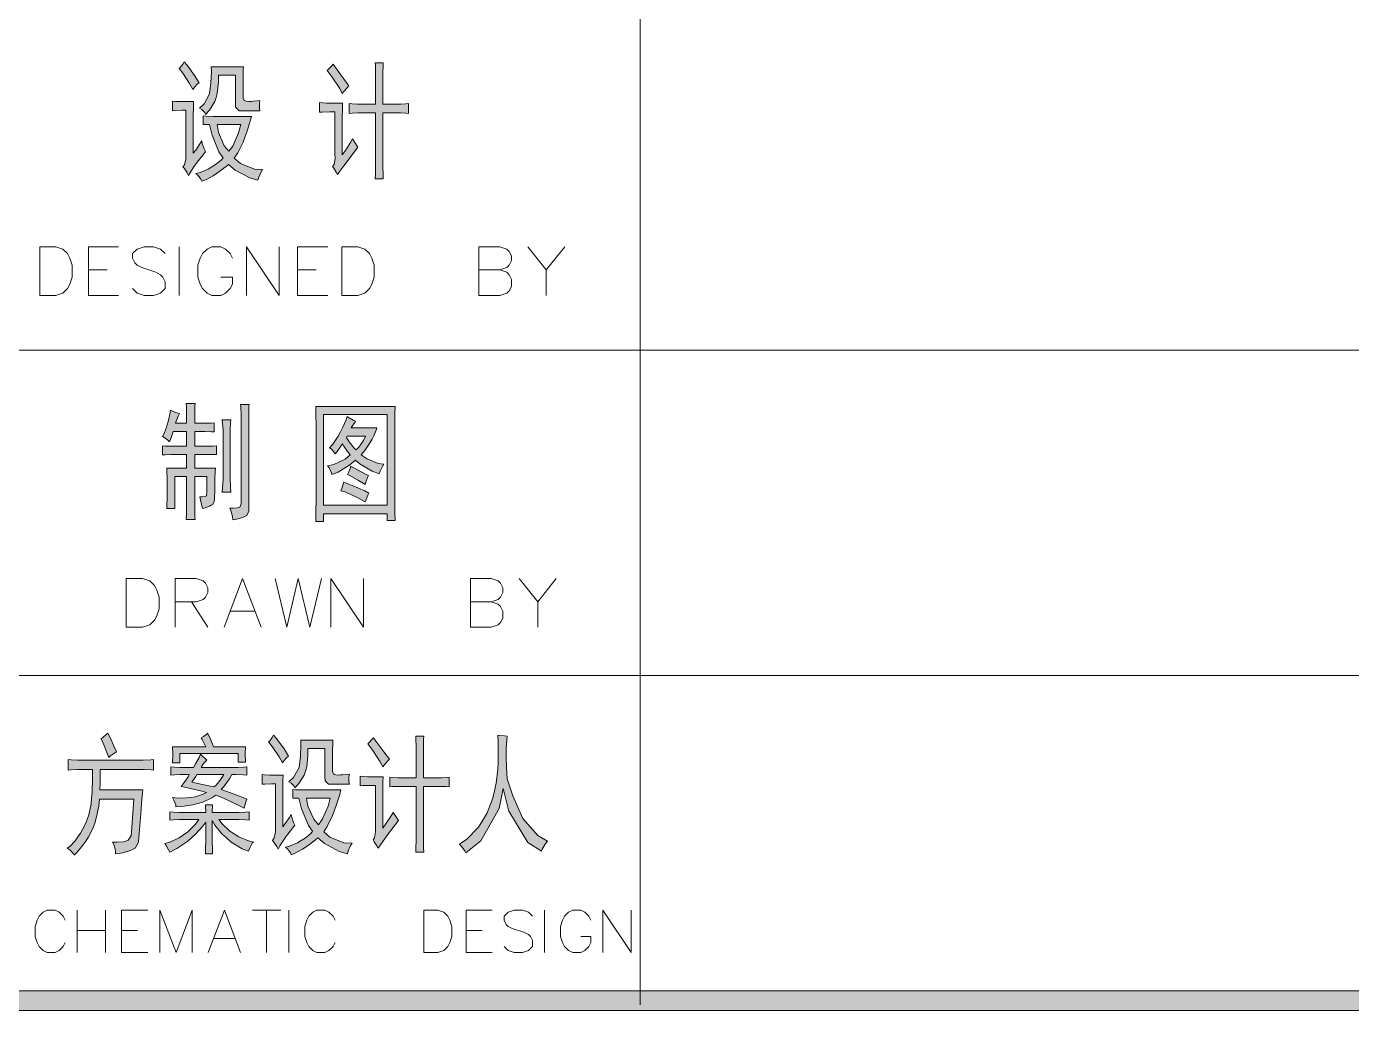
# Model space of a CAD drawing. Header units: millimetres. Extents: x 0 to 829, y 0 to 570.
# Drawn here: x 750.72 to 778.75, y 105.84 to 126.65 of the extents above; entities that cross this region are included whole.
import ezdxf

# ---------------------------------------------------------------- set-up
doc = ezdxf.new("R2010")
doc.units = ezdxf.units.MM

msp = doc.modelspace()

# ---------------------------------------------------------------- hatches: boundary and pattern name
h = msp.add_hatch(color=0)
h.dxf.hatch_style = 2
h.paths.add_polyline_path([(754.051917, 125.909917), (754.115417, 125.839361), (754.274167, 125.617111), (754.369417, 125.465417), (754.334139, 125.440722), (754.270639, 125.370167), (754.238889, 125.324306), (754.168333, 125.451306), (754.023694, 125.670028), (753.946083, 125.768806), (753.970778, 125.789972), (754.023694, 125.860528)])
h = msp.add_hatch(color=0)
h.dxf.hatch_style = 2
h.paths.add_polyline_path([(757.20575, 125.857), (757.258667, 125.786444), (757.424472, 125.557139), (757.537361, 125.401917), (757.502083, 125.359583), (757.431528, 125.278444), (757.399778, 125.239639), (757.346861, 125.341944), (757.188111, 125.585361), (757.082278, 125.726472), (757.1105, 125.751167), (757.174, 125.818194)])
h = msp.add_hatch(color=0)
h.dxf.hatch_style = 2
h.paths.add_polyline_path([(758.105333, 125.013861), (758.105333, 125.553611), (758.105333, 125.659444), (758.101806, 125.828778), (758.098278, 125.88875), (758.267611, 125.88875), (758.264083, 125.818194), (758.257028, 125.694722), (758.257028, 125.638278), (758.257028, 125.013861), (758.592167, 125.013861), (758.638028, 125.013861), (758.743861, 125.017389), (758.800306, 125.024444), (758.800306, 124.816306), (758.740333, 124.823361), (758.638028, 124.830417), (758.599222, 124.830417), (758.257028, 124.830417), (758.257028, 123.747389), (758.257028, 123.683889), (758.264083, 123.525139), (758.267611, 123.433417), (758.098278, 123.433417), (758.101806, 123.525139), (758.105333, 123.676833), (758.105333, 123.736806), (758.105333, 124.830417), (757.787833, 124.830417), (757.727861, 124.830417), (757.607917, 124.823361), (757.544417, 124.816306), (757.544417, 125.024444), (757.607917, 125.017389), (757.720806, 125.013861), (757.773722, 125.013861)])
h = msp.add_hatch(color=0)
h.dxf.hatch_style = 2
h.paths.add_polyline_path([(755.283111, 124.87275), (755.216083, 124.87275), (755.142, 124.946833), (755.138472, 125.024444), (755.138472, 125.627694), (754.782167, 125.627694), (754.782167, 125.476), (754.753944, 125.239639), (754.72925, 125.151444), (754.701028, 125.066778), (754.591667, 124.886861), (754.507, 124.795139), (754.489361, 124.833944), (754.425861, 124.897444), (754.376472, 124.925667), (754.478778, 125.017389), (754.591667, 125.229056), (754.605778, 125.349), (754.619889, 125.465417), (754.630472, 125.694722), (754.626944, 125.800556), (755.307806, 125.800556), (755.304278, 125.737056), (755.30075, 125.574778), (755.30075, 125.476), (755.30075, 125.186722), (755.30075, 125.140861), (755.321917, 125.091472), (755.343083, 125.080889), (755.367778, 125.073833), (755.431278, 125.070306), (755.470083, 125.070306), (755.512417, 125.073833), (755.604139, 125.080889), (755.657056, 125.087944), (755.65, 125.035028), (755.65, 124.925667), (755.657056, 124.87275)])
h = msp.add_hatch(color=0)
h.dxf.hatch_style = 2
h.paths.add_polyline_path([(754.253, 125.066778), (754.249472, 124.968), (754.245944, 124.752806), (754.245944, 124.632861), (754.245944, 123.973167), (754.298861, 124.040194), (754.387056, 124.170722), (754.425861, 124.234222), (754.436444, 124.181306), (754.478778, 124.064889), (754.507, 124.008444), (754.454083, 123.941417), (754.355306, 123.817944), (754.309444, 123.757972), (754.267111, 123.698), (754.185972, 123.571), (754.147167, 123.500444), (754.118944, 123.556889), (754.058972, 123.652139), (754.027222, 123.683889), (754.058972, 123.726222), (754.090722, 123.849694), (754.090722, 123.930833), (754.090722, 124.883333), (754.006056, 124.883333), (753.864944, 124.876278), (753.8085, 124.87275), (753.8085, 125.077361), (753.861417, 125.070306), (753.970778, 125.066778), (754.027222, 125.066778)])
h = msp.add_hatch(color=0)
h.dxf.hatch_style = 2
h.paths.add_polyline_path([(757.406833, 125.035028), (757.403306, 124.932722), (757.399778, 124.714), (757.399778, 124.601111), (757.399778, 123.941417), (757.466806, 124.033139), (757.576167, 124.202472), (757.6185, 124.276556), (757.643194, 124.234222), (757.699639, 124.146028), (757.731389, 124.103694), (757.505611, 123.800306), (757.452694, 123.733278), (757.350389, 123.592167), (757.301, 123.521611), (757.272778, 123.571), (757.219861, 123.655667), (757.195167, 123.694472), (757.226917, 123.736806), (757.248083, 123.867333), (757.244556, 123.952), (757.244556, 124.851583), (757.135194, 124.851583), (756.972917, 124.844528), (756.92, 124.841), (756.92, 125.045611), (756.987028, 125.038556), (757.075222, 125.035028), (757.099917, 125.035028)])
h = msp.add_hatch(color=0)
h.paths.add_polyline_path([(754.457611, 124.763389), (754.521111, 124.759861), (754.669278, 124.752806), (754.750417, 124.752806), (755.477139, 124.752806), (755.452444, 124.654028), (755.385417, 124.442361), (755.343083, 124.325944), (755.30075, 124.209528), (755.187861, 123.980222), (755.113778, 123.867333), (755.244306, 123.754444), (755.544167, 123.6345), (755.7135, 123.627444), (755.68175, 123.581583), (755.632361, 123.465167), (755.614722, 123.401667), (755.441861, 123.451056), (755.131417, 123.616861), (754.990306, 123.736806), (754.940917, 123.694472), (754.813917, 123.599222), (754.739833, 123.546306), (754.669278, 123.496917), (754.510528, 123.41225), (754.425861, 123.3805), (754.408222, 123.422833), (754.34825, 123.503972), (754.302389, 123.542778), (754.390583, 123.563944), (754.559917, 123.6345), (754.637528, 123.683889), (754.718667, 123.733278), (754.838611, 123.828528), (754.877417, 123.877917), (754.789222, 124.001389), (754.644583, 124.354167), (754.588139, 124.579944), (754.457611, 124.579944)])
h.paths.add_polyline_path([(755.000889, 124.019028), (755.082028, 124.124861), (755.2055, 124.407083), (755.251361, 124.579944), (754.750417, 124.579944), (754.778639, 124.414139), (754.902111, 124.131917)])
h = msp.add_hatch(color=0)
h.dxf.hatch_style = 2
h.paths.add_polyline_path([(753.953139, 118.466306), (753.928444, 118.413389), (753.886111, 118.307556), (753.872, 118.261694), (754.104833, 118.261694), (754.104833, 118.39575), (754.101306, 118.607417), (754.097778, 118.6815), (754.28475, 118.6815), (754.281222, 118.610944), (754.277694, 118.402806), (754.277694, 118.261694), (754.397639, 118.261694), (754.478778, 118.261694), (754.623417, 118.265222), (754.690444, 118.272278), (754.690444, 118.07825), (754.634, 118.081778), (754.492889, 118.088833), (754.404694, 118.088833), (754.277694, 118.088833), (754.277694, 117.774861), (754.478778, 117.774861), (754.53875, 117.774861), (754.669278, 117.778389), (754.739833, 117.785444), (754.739833, 117.602), (754.277694, 117.602), (754.277694, 117.309194), (754.715139, 117.309194), (754.711611, 117.245694), (754.704556, 117.065778), (754.701028, 116.952889), (754.701028, 116.84), (754.6975, 116.684778), (754.693972, 116.645972), (754.690444, 116.603639), (754.658694, 116.543667), (754.623417, 116.526028), (754.591667, 116.508389), (754.499944, 116.473111), (754.439972, 116.455472), (754.429389, 116.515444), (754.401167, 116.638917), (754.383528, 116.702417), (754.432917, 116.702417), (754.499944, 116.713), (754.510528, 116.720056), (754.524639, 116.727111), (754.535222, 116.811778), (754.535222, 116.889389), (754.535222, 117.136333), (754.277694, 117.136333), (754.277694, 116.543667), (754.277694, 116.448417), (754.281222, 116.293194), (754.28475, 116.229694), (754.097778, 116.229694), (754.101306, 116.332), (754.104833, 116.487222), (754.104833, 116.543667), (754.104833, 117.136333), (753.854361, 117.136333), (753.854361, 116.455472), (753.685028, 116.455472), (753.688556, 116.526028), (753.692083, 116.670667), (753.692083, 116.748278), (753.692083, 116.984639), (753.692083, 117.086944), (753.688556, 117.249222), (753.685028, 117.309194), (754.104833, 117.309194), (754.104833, 117.602), (753.847306, 117.602), (753.773222, 117.602), (753.64975, 117.594944), (753.596833, 117.591417), (753.596833, 117.785444), (753.64975, 117.778389), (753.773222, 117.774861), (753.847306, 117.774861), (754.104833, 117.774861), (754.104833, 118.088833), (753.822611, 118.088833), (753.801444, 118.021806), (753.762639, 117.915972), (753.741472, 117.870111), (753.706194, 117.905389), (753.632111, 117.958306), (753.596833, 117.979472), (753.625056, 118.032389), (753.670917, 118.159389), (753.692083, 118.226417), (753.71325, 118.296972), (753.748528, 118.455722), (753.766167, 118.540389), (753.804972, 118.519222), (753.900222, 118.480417)])
h = msp.add_hatch(color=0)
h.dxf.hatch_style = 2
h.paths.add_polyline_path([(755.42775, 118.660333), (755.424222, 118.607417), (755.420694, 118.448667), (755.420694, 118.346361), (755.420694, 116.476639), (755.420694, 116.402556), (755.378361, 116.307306), (755.336028, 116.289667), (755.290167, 116.2685), (755.166694, 116.233222), (755.085556, 116.219111), (755.074972, 116.289667), (755.043222, 116.413139), (755.022056, 116.466056), (755.092611, 116.466056), (755.184333, 116.473111), (755.209028, 116.476639), (755.233722, 116.483694), (755.258417, 116.55425), (755.258417, 116.61775), (755.258417, 118.346361), (755.258417, 118.438083), (755.254889, 118.596833), (755.247833, 118.660333)])
h = msp.add_hatch(color=0)
h.paths.add_polyline_path([(758.514556, 118.618), (758.511028, 118.480417), (758.5075, 118.184083), (758.5075, 118.021806), (758.5075, 116.864694), (758.5075, 116.698889), (758.511028, 116.370806), (758.514556, 116.208528), (758.352278, 116.208528), (758.352278, 116.346111), (757.001139, 116.346111), (757.001139, 116.183833), (756.838861, 116.183833), (756.842389, 116.353167), (756.845917, 116.698889), (756.845917, 116.878806), (756.845917, 118.021806), (756.845917, 118.180556), (756.842389, 118.476889), (756.838861, 118.618)])
h.paths.add_polyline_path([(758.352278, 116.529556), (758.352278, 118.445139), (757.001139, 118.445139), (757.001139, 116.529556)])
h = msp.add_hatch(color=0)
h.dxf.hatch_style = 2
h.paths.add_polyline_path([(755.039694, 118.335778), (755.036167, 118.261694), (755.029111, 118.124111), (755.029111, 118.067667), (755.029111, 117.168083), (755.029111, 117.094), (755.036167, 116.910556), (755.039694, 116.801194), (754.859778, 116.801194), (754.866833, 116.892917), (754.877417, 117.076361), (754.877417, 117.168083), (754.877417, 118.067667), (754.877417, 118.120583), (754.866833, 118.254639), (754.859778, 118.335778)])
h = msp.add_hatch(color=0)
h.paths.add_polyline_path([(757.682, 118.304028), (757.657306, 118.272278), (757.611444, 118.201722), (757.590278, 118.162917), (758.133556, 118.162917), (758.119444, 118.113528), (758.066528, 117.997111), (758.03125, 117.926556), (757.992444, 117.856), (757.879556, 117.686667), (757.801944, 117.591417), (757.925417, 117.510278), (758.161778, 117.4115), (758.281722, 117.397389), (758.2535, 117.348), (758.204111, 117.245694), (758.182944, 117.18925), (758.034778, 117.249222), (757.780778, 117.397389), (757.682, 117.482056), (757.562056, 117.37975), (757.311583, 117.228056), (757.177528, 117.178667), (757.166944, 117.228056), (757.121083, 117.319778), (757.089333, 117.362111), (757.219861, 117.390333), (757.45975, 117.503222), (757.569111, 117.591417), (757.512667, 117.661972), (757.431528, 117.778389), (757.406833, 117.827778), (757.368028, 117.774861), (757.290417, 117.6655), (757.251611, 117.612583), (757.223389, 117.654917), (757.163417, 117.718417), (757.131667, 117.743111), (757.198694, 117.817194), (757.315111, 117.986528), (757.3645, 118.081778), (757.413889, 118.177028), (757.480917, 118.335778), (757.502083, 118.402806), (757.544417, 118.374583), (757.632611, 118.325194)])
h.paths.add_polyline_path([(757.487972, 117.958306), (757.547944, 117.866583), (757.653778, 117.736056), (757.696111, 117.69725), (757.749028, 117.753694), (757.847806, 117.898333), (757.893667, 117.990056), (757.502083, 117.990056)])
h = msp.add_hatch(color=0)
h.dxf.hatch_style = 2
h.paths.add_polyline_path([(757.583222, 117.351528), (757.720806, 117.277444), (757.907778, 117.178667), (757.957167, 117.1575), (757.936, 117.115167), (757.900722, 117.016389), (757.883083, 116.963472), (757.7455, 117.051667), (757.558528, 117.1575), (757.512667, 117.178667), (757.530306, 117.217472), (757.569111, 117.305667)])
h = msp.add_hatch(color=0)
h.dxf.hatch_style = 2
h.paths.add_polyline_path([(757.431528, 117.016389), (757.607917, 116.945833), (757.876028, 116.829417), (757.964222, 116.780028), (757.943056, 116.737694), (757.90425, 116.645972), (757.883083, 116.596583), (757.717278, 116.688306), (757.463278, 116.80825), (757.371556, 116.832944), (757.389194, 116.878806), (757.417417, 116.970528)])
h = msp.add_hatch(color=0)
h.dxf.hatch_style = 2
h.paths.add_polyline_path([(752.460889, 111.1885), (752.422083, 111.294333), (752.340944, 111.495417), (752.298611, 111.587139), (752.333889, 111.615361), (752.407972, 111.675333), (752.44325, 111.707083), (752.489111, 111.615361), (752.577306, 111.414278), (752.623167, 111.308444), (752.580833, 111.28375), (752.499694, 111.227306)])
h = msp.add_hatch(color=0)
h.dxf.hatch_style = 2
h.paths.add_polyline_path([(754.549333, 111.707083), (754.595194, 111.615361), (754.655167, 111.470722), (754.672806, 111.414278), (755.353667, 111.414278), (755.350139, 111.382528), (755.346611, 111.308444), (755.346611, 111.262583), (755.346611, 111.227306), (755.350139, 111.139111), (755.353667, 111.089722), (755.198444, 111.089722), (755.198444, 111.273167), (753.960194, 111.273167), (753.960194, 111.079139), (753.804972, 111.079139), (753.8085, 111.121472), (753.812028, 111.209667), (753.812028, 111.252), (753.812028, 111.301389), (753.8085, 111.382528), (753.804972, 111.414278), (754.510528, 111.414278), (754.485833, 111.47425), (754.436444, 111.573028), (754.41175, 111.608306), (754.464667, 111.636528), (754.535222, 111.685917)])
h = msp.add_hatch(color=0)
h.dxf.hatch_style = 2
h.paths.add_polyline_path([(755.946333, 111.66475), (756.009833, 111.594194), (756.168583, 111.371944), (756.260306, 111.22025), (756.228556, 111.192028), (756.165056, 111.121472), (756.133306, 111.079139), (756.06275, 111.202611), (755.918111, 111.424861), (755.8405, 111.523639), (755.865194, 111.544806), (755.918111, 111.615361)])
h = msp.add_hatch(color=0)
h.dxf.hatch_style = 2
h.paths.add_polyline_path([(757.177528, 110.627583), (757.106972, 110.627583), (757.036417, 110.701667), (757.032889, 110.77575), (757.032889, 111.382528), (756.673056, 111.382528), (756.673056, 111.230833), (756.648361, 110.994472), (756.623667, 110.906278), (756.595444, 110.821611), (756.482556, 110.641694), (756.397889, 110.549972), (756.383778, 110.588778), (756.31675, 110.652278), (756.270889, 110.6805), (756.369667, 110.772222), (756.486083, 110.983889), (756.500194, 111.100306), (756.514306, 111.22025), (756.524889, 111.446028), (756.521361, 111.555389), (757.202222, 111.555389), (757.198694, 111.491889), (757.195167, 111.329611), (757.195167, 111.230833), (757.195167, 110.938028), (757.195167, 110.895694), (757.216333, 110.846306), (757.2375, 110.835722), (757.262194, 110.828667), (757.322167, 110.821611), (757.3645, 110.825139), (757.403306, 110.828667), (757.498556, 110.835722), (757.551472, 110.842778), (757.540889, 110.786333), (757.540889, 110.6805), (757.551472, 110.627583)])
h = msp.add_hatch(color=0)
h.dxf.hatch_style = 2
h.paths.add_polyline_path([(758.059472, 111.608306), (758.112389, 111.53775), (758.278194, 111.311972), (758.394611, 111.15675), (758.355806, 111.110889), (758.288778, 111.02975), (758.257028, 110.994472), (758.204111, 111.096778), (758.045361, 111.340194), (757.939528, 111.481306), (757.96775, 111.506), (758.027722, 111.573028)])
h = msp.add_hatch(color=0)
h.dxf.hatch_style = 2
h.paths.add_polyline_path([(758.962583, 110.765167), (758.962583, 111.308444), (758.962583, 111.414278), (758.955528, 111.583611), (758.952, 111.643583), (759.121333, 111.643583), (759.117806, 111.573028), (759.114278, 111.446028), (759.114278, 111.393111), (759.114278, 110.765167), (759.445889, 110.765167), (759.495278, 110.765167), (759.601111, 110.772222), (759.657556, 110.77575), (759.657556, 110.571139), (759.597583, 110.578194), (759.495278, 110.581722), (759.456472, 110.581722), (759.114278, 110.581722), (759.114278, 109.502222), (759.114278, 109.438722), (759.117806, 109.279972), (759.121333, 109.18825), (758.952, 109.18825), (758.955528, 109.279972), (758.962583, 109.431667), (758.962583, 109.491639), (758.962583, 110.581722), (758.645083, 110.581722), (758.585111, 110.581722), (758.461639, 110.578194), (758.401667, 110.571139), (758.401667, 110.77575), (758.461639, 110.772222), (758.574528, 110.765167), (758.627444, 110.765167)])
h = msp.add_hatch(color=0)
h.dxf.hatch_style = 2
h.paths.add_polyline_path([(759.876278, 109.361111), (760.035028, 109.463417), (760.281972, 109.717417), (760.370167, 109.869111), (760.461889, 110.020806), (760.585361, 110.33125), (760.617111, 110.49), (760.652389, 110.64875), (760.691194, 110.948611), (760.694722, 111.086194), (760.69825, 111.223778), (760.694722, 111.513056), (760.687667, 111.66475), (760.733528, 111.657694), (760.832306, 111.647111), (760.88875, 111.643583), (760.878167, 111.555389), (760.867583, 111.375472), (760.867583, 111.28375), (760.867583, 111.192028), (760.874639, 110.983889), (760.881694, 110.863944), (760.88875, 110.744), (761.005167, 110.384167), (761.114528, 110.144278), (761.220361, 109.904389), (761.534333, 109.544556), (761.742472, 109.424611), (761.693083, 109.361111), (761.629583, 109.25175), (761.611944, 109.209417), (761.326194, 109.392861), (760.924028, 110.059611), (760.800556, 110.539389), (760.719417, 110.112528), (760.327833, 109.431667), (760.013861, 109.177667), (759.989167, 109.22), (759.922139, 109.311722)])
h = msp.add_hatch(color=0)
h.dxf.hatch_style = 2
h.paths.add_polyline_path([(751.600111, 111.146167), (751.663611, 111.139111), (751.80825, 111.135583), (751.882333, 111.135583), (753.092361, 111.135583), (753.187611, 111.135583), (753.346361, 111.139111), (753.406333, 111.146167), (753.406333, 110.927444), (753.356944, 110.9345), (753.208778, 110.938028), (753.117056, 110.938028), (752.280972, 110.938028), (752.280972, 110.881583), (752.277444, 110.662861), (752.273917, 110.507639), (753.180556, 110.507639), (753.1735, 110.437083), (753.155861, 110.232472), (753.148806, 110.094889), (753.099417, 109.502222), (753.092361, 109.403444), (753.021806, 109.276444), (752.961833, 109.248222), (752.901861, 109.216472), (752.721944, 109.170611), (752.605528, 109.1565), (752.602, 109.227056), (752.57025, 109.350528), (752.542028, 109.403444), (752.63375, 109.399917), (752.774861, 109.4105), (752.82425, 109.424611), (752.873639, 109.44225), (752.933611, 109.533972), (752.944194, 109.611583), (752.993583, 110.313611), (752.263333, 110.313611), (752.249222, 110.161917), (752.196306, 109.907917), (752.164556, 109.805611), (752.129278, 109.703306), (752.034028, 109.512806), (751.974056, 109.424611), (751.910556, 109.339944), (751.790611, 109.18825), (751.730639, 109.12475), (751.713, 109.1565), (751.642444, 109.230583), (751.582472, 109.276444), (751.635389, 109.311722), (751.748278, 109.431667), (751.80825, 109.512806), (751.864694, 109.593944), (751.963472, 109.777389), (752.002278, 109.879694), (752.041083, 109.982), (752.086944, 110.211306), (752.097528, 110.334778), (752.108111, 110.45825), (752.118694, 110.761639), (752.118694, 110.938028), (751.892917, 110.938028), (751.801194, 110.938028), (751.656556, 110.9345), (751.600111, 110.927444)])
h = msp.add_hatch(color=0)
h.paths.add_polyline_path([(754.535222, 111.135583), (754.464667, 111.065028), (754.41175, 110.983889), (755.134944, 110.983889), (755.187861, 110.983889), (755.307806, 110.987417), (755.378361, 110.994472), (755.378361, 110.821611), (755.30075, 110.825139), (755.142, 110.832194), (755.060861, 110.832194), (755.011472, 110.744), (754.898583, 110.588778), (754.835083, 110.518222), (754.955028, 110.475889), (755.226667, 110.373583), (755.378361, 110.313611), (755.36425, 110.278333), (755.336028, 110.183083), (755.321917, 110.119583), (755.184333, 110.193667), (754.884472, 110.334778), (754.722194, 110.398278), (754.641056, 110.338306), (754.450556, 110.250111), (754.344722, 110.221889), (754.235361, 110.190139), (754.002528, 110.154861), (753.879056, 110.151333), (753.875528, 110.193667), (753.836722, 110.292444), (753.804972, 110.345361), (753.907278, 110.334778), (754.101306, 110.338306), (754.193028, 110.348889), (754.288278, 110.363), (754.454083, 110.415917), (754.528167, 110.454722), (754.425861, 110.479417), (754.15775, 110.546444), (753.991944, 110.581722), (754.051917, 110.662861), (754.136583, 110.786333), (754.161278, 110.832194), (754.006056, 110.832194), (753.974306, 110.832194), (753.857889, 110.825139), (753.773222, 110.821611), (753.773222, 110.994472), (753.847306, 110.987417), (753.963722, 110.983889), (754.006056, 110.983889), (754.249472, 110.983889), (754.295333, 111.054444), (754.369417, 111.192028), (754.397639, 111.262583)])
h.paths.add_polyline_path([(754.217722, 110.669917), (754.344722, 110.641694), (754.574028, 110.592306), (754.679861, 110.571139), (754.732778, 110.609944), (754.838611, 110.740472), (754.891528, 110.832194), (754.323556, 110.832194), (754.298861, 110.793389), (754.245944, 110.71225)])
h = msp.add_hatch(color=0)
h.dxf.hatch_style = 2
h.paths.add_polyline_path([(756.147417, 110.821611), (756.143889, 110.722833), (756.140361, 110.507639), (756.140361, 110.387694), (756.140361, 109.728), (756.193278, 109.795028), (756.281472, 109.922028), (756.31675, 109.989056), (756.330861, 109.932611), (756.369667, 109.819722), (756.397889, 109.75975), (756.344972, 109.69625), (756.249722, 109.572778), (756.203861, 109.512806), (756.161528, 109.452833), (756.080389, 109.322306), (756.041583, 109.25175), (756.013361, 109.311722), (755.953389, 109.403444), (755.921639, 109.438722), (755.953389, 109.481056), (755.985139, 109.604528), (755.985139, 109.685667), (755.985139, 110.638167), (755.900472, 110.638167), (755.759361, 110.631111), (755.702917, 110.627583), (755.702917, 110.832194), (755.755833, 110.825139), (755.865194, 110.821611), (755.921639, 110.821611)])
h = msp.add_hatch(color=0)
h.dxf.hatch_style = 2
h.paths.add_polyline_path([(758.264083, 110.786333), (758.260556, 110.684028), (758.257028, 110.468833), (758.257028, 110.355944), (758.257028, 109.69625), (758.324056, 109.787972), (758.433417, 109.957306), (758.47575, 110.031389), (758.500444, 109.989056), (758.556889, 109.900861), (758.588639, 109.858528), (758.359333, 109.555139), (758.309944, 109.484583), (758.207639, 109.343472), (758.15825, 109.276444), (758.130028, 109.322306), (758.077111, 109.4105), (758.052417, 109.449306), (758.080639, 109.491639), (758.105333, 109.622167), (758.101806, 109.706833), (758.101806, 110.602889), (757.992444, 110.602889), (757.830167, 110.599361), (757.77725, 110.592306), (757.77725, 110.800444), (757.84075, 110.793389), (757.932472, 110.786333), (757.957167, 110.786333)])
h = msp.add_hatch(color=0)
h.paths.add_polyline_path([(756.352028, 110.518222), (756.415528, 110.511167), (756.560167, 110.507639), (756.641306, 110.507639), (757.371556, 110.507639), (757.346861, 110.408861), (757.279833, 110.197194), (757.2375, 110.080778), (757.195167, 109.964361), (757.07875, 109.735056), (757.008194, 109.622167), (757.135194, 109.50575), (757.435056, 109.389333), (757.607917, 109.382278), (757.576167, 109.332889), (757.526778, 109.22), (757.509139, 109.1565), (757.336278, 109.205889), (757.022306, 109.371694), (756.884722, 109.491639), (756.831806, 109.449306), (756.708333, 109.354056), (756.63425, 109.301139), (756.560167, 109.25175), (756.404944, 109.167083), (756.31675, 109.135333), (756.302639, 109.177667), (756.242667, 109.258806), (756.196806, 109.297611), (756.285, 109.318778), (756.454333, 109.389333), (756.531944, 109.438722), (756.613083, 109.484583), (756.733028, 109.583361), (756.771833, 109.63275), (756.683639, 109.756222), (756.535472, 110.105472), (756.479028, 110.334778), (756.352028, 110.334778)])
h.paths.add_polyline_path([(756.895306, 109.770333), (756.976444, 109.879694), (757.099917, 110.161917), (757.145778, 110.334778), (756.641306, 110.334778), (756.669528, 110.165444), (756.796528, 109.88675)])
h = msp.add_hatch(color=0)
h.dxf.hatch_style = 2
h.paths.add_polyline_path([(754.510528, 110.031389), (754.510528, 110.063139), (754.507, 110.144278), (754.503472, 110.193667), (754.655167, 110.193667), (754.651639, 110.151333), (754.648111, 110.070194), (754.648111, 110.031389), (755.134944, 110.031389), (755.209028, 110.031389), (755.353667, 110.038444), (755.42775, 110.041972), (755.42775, 109.869111), (755.353667, 109.876167), (755.209028, 109.879694), (755.134944, 109.879694), (754.785694, 109.879694), (754.85625, 109.787972), (755.018528, 109.636278), (755.113778, 109.576306), (755.209028, 109.516333), (755.413639, 109.431667), (755.523, 109.403444), (755.494778, 109.37875), (755.441861, 109.279972), (755.417167, 109.209417), (755.279583, 109.262333), (755.04675, 109.403444), (754.947972, 109.491639), (754.849194, 109.576306), (754.701028, 109.75975), (754.648111, 109.858528), (754.648111, 109.491639), (754.648111, 109.424611), (754.651639, 109.258806), (754.655167, 109.1565), (754.503472, 109.1565), (754.507, 109.258806), (754.510528, 109.438722), (754.510528, 109.512806), (754.510528, 109.826778), (754.450556, 109.738583), (754.302389, 109.576306), (754.217722, 109.502222), (754.133056, 109.424611), (753.896694, 109.269389), (753.748528, 109.18825), (753.723833, 109.241167), (753.670917, 109.332889), (753.642694, 109.371694), (753.748528, 109.399917), (753.946083, 109.491639), (754.041333, 109.555139), (754.133056, 109.622167), (754.295333, 109.784444), (754.365889, 109.879694), (753.999, 109.879694), (753.949611, 109.879694), (753.826139, 109.876167), (753.748528, 109.869111), (753.748528, 110.041972), (753.826139, 110.038444), (753.949611, 110.031389), (753.999, 110.031389)])
h = msp.add_hatch(color=0)
h.dxf.hatch_style = 2
h.paths.add_polyline_path([(749.508139, 105.840389), (749.508139, 106.253139), (797.535306, 106.253139), (797.535306, 105.840389)])

# ---------------------------------------------------------------- linework, layer by layer
at = {"color": 0, "lineweight": 0}
for points in [[(763.696861, 105.956806), (763.696861, 161.007778)], [(752.0305, 120.963972), (752.0305, 121.994083), (752.669028, 121.994083)], [(753.653278, 121.849444), (753.5545, 121.944694), (753.406333, 121.994083), (753.212306, 121.994083), (753.064139, 121.944694), (752.965361, 121.849444), (752.965361, 121.750667), (753.01475, 121.651889), (753.064139, 121.6025), (753.162917, 121.553111), (753.455722, 121.454333), (753.5545, 121.404944), (753.603889, 121.355556), (753.653278, 121.256778), (753.653278, 121.112139), (753.5545, 121.013361), (753.406333, 120.963972), (753.212306, 120.963972), (753.064139, 121.013361), (752.965361, 121.112139)], [(753.949611, 120.963972), (753.949611, 121.994083)], [(755.0785, 121.750667), (755.029111, 121.849444), (754.930333, 121.944694), (754.831556, 121.994083), (754.637528, 121.994083), (754.53875, 121.944694), (754.439972, 121.849444), (754.390583, 121.750667), (754.341194, 121.6025), (754.341194, 121.355556), (754.390583, 121.207389), (754.439972, 121.112139), (754.53875, 121.013361), (754.637528, 120.963972), (754.831556, 120.963972), (754.930333, 121.013361), (755.029111, 121.112139), (755.0785, 121.207389), (755.0785, 121.355556), (754.831556, 121.355556)], [(755.374833, 120.963972), (755.374833, 121.994083), (756.06275, 120.963972), (756.06275, 121.994083)], [(756.454333, 120.963972), (756.454333, 121.994083), (757.092861, 121.994083)], [(760.289028, 120.963972), (760.289028, 121.994083), (760.73, 121.994083), (760.878167, 121.944694), (760.927556, 121.895306), (760.976944, 121.800056), (760.976944, 121.701278), (760.927556, 121.6025), (760.878167, 121.553111), (760.73, 121.503722)], [(761.322667, 121.994083), (761.71425, 121.503722), (762.105833, 121.994083)], [(752.0305, 121.503722), (752.425611, 121.503722)], [(756.454333, 121.503722), (756.849444, 121.503722)], [(760.289028, 121.503722), (760.73, 121.503722), (760.878167, 121.454333), (760.927556, 121.404944), (760.976944, 121.306167), (760.976944, 121.158), (760.927556, 121.06275), (760.878167, 121.013361), (760.73, 120.963972), (760.289028, 120.963972)], [(761.71425, 121.503722), (761.71425, 120.963972)], [(752.0305, 120.963972), (752.669028, 120.963972)], [(756.454333, 120.963972), (757.092861, 120.963972)], [(749.508139, 119.810389), (763.696861, 119.810389)], [(763.696861, 119.810389), (797.535306, 119.810389)], [(753.864944, 113.947222), (753.864944, 114.977333), (754.305917, 114.977333), (754.454083, 114.927944), (754.503472, 114.878556), (754.552861, 114.783306), (754.552861, 114.684528), (754.503472, 114.58575), (754.454083, 114.536361), (754.305917, 114.486972), (753.864944, 114.486972)], [(754.898583, 113.947222), (755.290167, 114.977333), (755.685278, 113.947222)], [(755.978083, 114.977333), (756.225028, 113.947222), (756.468444, 114.977333), (756.715389, 113.947222), (756.962333, 114.977333)], [(757.159889, 113.947222), (757.159889, 114.977333), (757.847806, 113.947222), (757.847806, 114.977333)], [(760.109111, 113.947222), (760.109111, 114.977333), (760.550083, 114.977333), (760.69825, 114.927944), (760.747639, 114.878556), (760.797028, 114.783306), (760.797028, 114.684528), (760.747639, 114.58575), (760.69825, 114.536361), (760.550083, 114.486972)], [(761.139222, 114.977333), (761.534333, 114.486972), (761.925917, 114.977333)], [(754.210667, 114.486972), (754.552861, 113.947222)], [(760.109111, 114.486972), (760.550083, 114.486972), (760.69825, 114.437583), (760.747639, 114.388194), (760.797028, 114.289417), (760.797028, 114.14125), (760.747639, 114.046), (760.69825, 113.996611), (760.550083, 113.947222), (760.109111, 113.947222)], [(761.534333, 114.486972), (761.534333, 113.947222)], [(755.043222, 114.289417), (755.537111, 114.289417)], [(749.508139, 112.927694), (797.535306, 112.927694)], [(751.540139, 107.748917), (751.497806, 107.833583), (751.409611, 107.91825), (751.324944, 107.960583), (751.155611, 107.960583), (751.070944, 107.91825), (750.986278, 107.833583), (750.943944, 107.748917), (750.901611, 107.618389), (750.901611, 107.406722), (750.943944, 107.279722), (750.986278, 107.195056), (751.070944, 107.106861), (751.155611, 107.064528), (751.324944, 107.064528), (751.409611, 107.106861), (751.497806, 107.195056), (751.540139, 107.279722)], [(751.794139, 107.064528), (751.794139, 107.960583)], [(752.390333, 107.960583), (752.390333, 107.064528)], [(752.732528, 107.064528), (752.732528, 107.960583), (753.286389, 107.960583)], [(753.540389, 107.064528), (753.540389, 107.960583), (753.882583, 107.064528), (754.22125, 107.960583), (754.22125, 107.064528)], [(754.563444, 107.064528), (754.905639, 107.960583), (755.244306, 107.064528)], [(755.501833, 107.960583), (756.098028, 107.960583)], [(755.798167, 107.960583), (755.798167, 107.064528)], [(756.267361, 107.064528), (756.267361, 107.960583)], [(757.248083, 107.748917), (757.20575, 107.833583), (757.117556, 107.91825), (757.032889, 107.960583), (756.863556, 107.960583), (756.778889, 107.91825), (756.694222, 107.833583), (756.651889, 107.748917), (756.609556, 107.618389), (756.609556, 107.406722), (756.651889, 107.279722), (756.694222, 107.195056), (756.778889, 107.106861), (756.863556, 107.064528), (757.032889, 107.064528), (757.117556, 107.106861), (757.20575, 107.195056), (757.248083, 107.279722)], [(760.017389, 107.064528), (760.017389, 107.960583), (760.57125, 107.960583)], [(761.421444, 107.833583), (761.336778, 107.91825), (761.209778, 107.960583), (761.036917, 107.960583), (760.909917, 107.91825), (760.82525, 107.833583), (760.82525, 107.748917), (760.867583, 107.660722), (760.909917, 107.618389), (760.994583, 107.576056), (761.252111, 107.491389), (761.336778, 107.449056), (761.379111, 107.406722), (761.421444, 107.322056), (761.421444, 107.195056), (761.336778, 107.106861), (761.209778, 107.064528), (761.036917, 107.064528), (760.909917, 107.106861), (760.82525, 107.195056)], [(761.678972, 107.064528), (761.678972, 107.960583)], [(762.656167, 107.748917), (762.613833, 107.833583), (762.529167, 107.91825), (762.4445, 107.960583), (762.275167, 107.960583), (762.186972, 107.91825), (762.102306, 107.833583), (762.059972, 107.748917), (762.017639, 107.618389), (762.017639, 107.406722), (762.059972, 107.279722), (762.102306, 107.195056), (762.186972, 107.106861), (762.275167, 107.064528), (762.4445, 107.064528), (762.529167, 107.106861), (762.613833, 107.195056), (762.656167, 107.279722), (762.656167, 107.406722), (762.4445, 107.406722)], [(762.913694, 107.064528), (762.913694, 107.960583), (763.509889, 107.064528), (763.509889, 107.960583)], [(751.794139, 107.533722), (752.390333, 107.533722)], [(752.732528, 107.533722), (753.071194, 107.533722)], [(754.690444, 107.364389), (755.117306, 107.364389)], [(760.017389, 107.533722), (760.356056, 107.533722)], [(752.732528, 107.064528), (753.286389, 107.064528)], [(760.017389, 107.064528), (760.57125, 107.064528)]]:
    msp.add_lwpolyline(points, dxfattribs=at)
for points in [[(754.051917, 125.909917), (754.115417, 125.839361), (754.274167, 125.617111), (754.369417, 125.465417), (754.334139, 125.440722), (754.270639, 125.370167), (754.238889, 125.324306), (754.168333, 125.451306), (754.023694, 125.670028), (753.946083, 125.768806), (753.970778, 125.789972), (754.023694, 125.860528)], [(757.20575, 125.857), (757.258667, 125.786444), (757.424472, 125.557139), (757.537361, 125.401917), (757.502083, 125.359583), (757.431528, 125.278444), (757.399778, 125.239639), (757.346861, 125.341944), (757.188111, 125.585361), (757.082278, 125.726472), (757.1105, 125.751167), (757.174, 125.818194)], [(758.105333, 125.013861), (758.105333, 125.553611), (758.105333, 125.659444), (758.101806, 125.828778), (758.098278, 125.88875), (758.267611, 125.88875), (758.264083, 125.818194), (758.257028, 125.694722), (758.257028, 125.638278), (758.257028, 125.013861), (758.592167, 125.013861), (758.638028, 125.013861), (758.743861, 125.017389), (758.800306, 125.024444), (758.800306, 124.816306), (758.740333, 124.823361), (758.638028, 124.830417), (758.599222, 124.830417), (758.257028, 124.830417), (758.257028, 123.747389), (758.257028, 123.683889), (758.264083, 123.525139), (758.267611, 123.433417), (758.098278, 123.433417), (758.101806, 123.525139), (758.105333, 123.676833), (758.105333, 123.736806), (758.105333, 124.830417), (757.787833, 124.830417), (757.727861, 124.830417), (757.607917, 124.823361), (757.544417, 124.816306), (757.544417, 125.024444), (757.607917, 125.017389), (757.720806, 125.013861), (757.773722, 125.013861)], [(755.283111, 124.87275), (755.216083, 124.87275), (755.142, 124.946833), (755.138472, 125.024444), (755.138472, 125.627694), (754.782167, 125.627694), (754.782167, 125.476), (754.753944, 125.239639), (754.72925, 125.151444), (754.701028, 125.066778), (754.591667, 124.886861), (754.507, 124.795139), (754.489361, 124.833944), (754.425861, 124.897444), (754.376472, 124.925667), (754.478778, 125.017389), (754.591667, 125.229056), (754.605778, 125.349), (754.619889, 125.465417), (754.630472, 125.694722), (754.626944, 125.800556), (755.307806, 125.800556), (755.304278, 125.737056), (755.30075, 125.574778), (755.30075, 125.476), (755.30075, 125.186722), (755.30075, 125.140861), (755.321917, 125.091472), (755.343083, 125.080889), (755.367778, 125.073833), (755.431278, 125.070306), (755.470083, 125.070306), (755.512417, 125.073833), (755.604139, 125.080889), (755.657056, 125.087944), (755.65, 125.035028), (755.65, 124.925667), (755.657056, 124.87275)], [(754.253, 125.066778), (754.249472, 124.968), (754.245944, 124.752806), (754.245944, 124.632861), (754.245944, 123.973167), (754.298861, 124.040194), (754.387056, 124.170722), (754.425861, 124.234222), (754.436444, 124.181306), (754.478778, 124.064889), (754.507, 124.008444), (754.454083, 123.941417), (754.355306, 123.817944), (754.309444, 123.757972), (754.267111, 123.698), (754.185972, 123.571), (754.147167, 123.500444), (754.118944, 123.556889), (754.058972, 123.652139), (754.027222, 123.683889), (754.058972, 123.726222), (754.090722, 123.849694), (754.090722, 123.930833), (754.090722, 124.883333), (754.006056, 124.883333), (753.864944, 124.876278), (753.8085, 124.87275), (753.8085, 125.077361), (753.861417, 125.070306), (753.970778, 125.066778), (754.027222, 125.066778)], [(757.406833, 125.035028), (757.403306, 124.932722), (757.399778, 124.714), (757.399778, 124.601111), (757.399778, 123.941417), (757.466806, 124.033139), (757.576167, 124.202472), (757.6185, 124.276556), (757.643194, 124.234222), (757.699639, 124.146028), (757.731389, 124.103694), (757.505611, 123.800306), (757.452694, 123.733278), (757.350389, 123.592167), (757.301, 123.521611), (757.272778, 123.571), (757.219861, 123.655667), (757.195167, 123.694472), (757.226917, 123.736806), (757.248083, 123.867333), (757.244556, 123.952), (757.244556, 124.851583), (757.135194, 124.851583), (756.972917, 124.844528), (756.92, 124.841), (756.92, 125.045611), (756.987028, 125.038556), (757.075222, 125.035028), (757.099917, 125.035028)], [(754.457611, 124.763389), (754.521111, 124.759861), (754.669278, 124.752806), (754.750417, 124.752806), (755.477139, 124.752806), (755.452444, 124.654028), (755.385417, 124.442361), (755.343083, 124.325944), (755.30075, 124.209528), (755.187861, 123.980222), (755.113778, 123.867333), (755.244306, 123.754444), (755.544167, 123.6345), (755.7135, 123.627444), (755.68175, 123.581583), (755.632361, 123.465167), (755.614722, 123.401667), (755.441861, 123.451056), (755.131417, 123.616861), (754.990306, 123.736806), (754.940917, 123.694472), (754.813917, 123.599222), (754.739833, 123.546306), (754.669278, 123.496917), (754.510528, 123.41225), (754.425861, 123.3805), (754.408222, 123.422833), (754.34825, 123.503972), (754.302389, 123.542778), (754.390583, 123.563944), (754.559917, 123.6345), (754.637528, 123.683889), (754.718667, 123.733278), (754.838611, 123.828528), (754.877417, 123.877917), (754.789222, 124.001389), (754.644583, 124.354167), (754.588139, 124.579944), (754.457611, 124.579944)], [(755.000889, 124.019028), (755.082028, 124.124861), (755.2055, 124.407083), (755.251361, 124.579944), (754.750417, 124.579944), (754.778639, 124.414139), (754.902111, 124.131917)], [(751.000389, 120.963972), (751.000389, 121.994083), (751.342583, 121.994083), (751.49075, 121.944694), (751.589528, 121.849444), (751.638917, 121.750667), (751.688306, 121.6025), (751.688306, 121.355556), (751.638917, 121.207389), (751.589528, 121.112139), (751.49075, 121.013361), (751.342583, 120.963972)], [(757.389194, 120.963972), (757.389194, 121.994083), (757.731389, 121.994083), (757.879556, 121.944694), (757.978333, 121.849444), (758.027722, 121.750667), (758.077111, 121.6025), (758.077111, 121.355556), (758.027722, 121.207389), (757.978333, 121.112139), (757.879556, 121.013361), (757.731389, 120.963972)], [(753.953139, 118.466306), (753.928444, 118.413389), (753.886111, 118.307556), (753.872, 118.261694), (754.104833, 118.261694), (754.104833, 118.39575), (754.101306, 118.607417), (754.097778, 118.6815), (754.28475, 118.6815), (754.281222, 118.610944), (754.277694, 118.402806), (754.277694, 118.261694), (754.397639, 118.261694), (754.478778, 118.261694), (754.623417, 118.265222), (754.690444, 118.272278), (754.690444, 118.07825), (754.634, 118.081778), (754.492889, 118.088833), (754.404694, 118.088833), (754.277694, 118.088833), (754.277694, 117.774861), (754.478778, 117.774861), (754.53875, 117.774861), (754.669278, 117.778389), (754.739833, 117.785444), (754.739833, 117.602), (754.277694, 117.602), (754.277694, 117.309194), (754.715139, 117.309194), (754.711611, 117.245694), (754.704556, 117.065778), (754.701028, 116.952889), (754.701028, 116.84), (754.6975, 116.684778), (754.693972, 116.645972), (754.690444, 116.603639), (754.658694, 116.543667), (754.623417, 116.526028), (754.591667, 116.508389), (754.499944, 116.473111), (754.439972, 116.455472), (754.429389, 116.515444), (754.401167, 116.638917), (754.383528, 116.702417), (754.432917, 116.702417), (754.499944, 116.713), (754.510528, 116.720056), (754.524639, 116.727111), (754.535222, 116.811778), (754.535222, 116.889389), (754.535222, 117.136333), (754.277694, 117.136333), (754.277694, 116.543667), (754.277694, 116.448417), (754.281222, 116.293194), (754.28475, 116.229694), (754.097778, 116.229694), (754.101306, 116.332), (754.104833, 116.487222), (754.104833, 116.543667), (754.104833, 117.136333), (753.854361, 117.136333), (753.854361, 116.455472), (753.685028, 116.455472), (753.688556, 116.526028), (753.692083, 116.670667), (753.692083, 116.748278), (753.692083, 116.984639), (753.692083, 117.086944), (753.688556, 117.249222), (753.685028, 117.309194), (754.104833, 117.309194), (754.104833, 117.602), (753.847306, 117.602), (753.773222, 117.602), (753.64975, 117.594944), (753.596833, 117.591417), (753.596833, 117.785444), (753.64975, 117.778389), (753.773222, 117.774861), (753.847306, 117.774861), (754.104833, 117.774861), (754.104833, 118.088833), (753.822611, 118.088833), (753.801444, 118.021806), (753.762639, 117.915972), (753.741472, 117.870111), (753.706194, 117.905389), (753.632111, 117.958306), (753.596833, 117.979472), (753.625056, 118.032389), (753.670917, 118.159389), (753.692083, 118.226417), (753.71325, 118.296972), (753.748528, 118.455722), (753.766167, 118.540389), (753.804972, 118.519222), (753.900222, 118.480417)], [(755.42775, 118.660333), (755.424222, 118.607417), (755.420694, 118.448667), (755.420694, 118.346361), (755.420694, 116.476639), (755.420694, 116.402556), (755.378361, 116.307306), (755.336028, 116.289667), (755.290167, 116.2685), (755.166694, 116.233222), (755.085556, 116.219111), (755.074972, 116.289667), (755.043222, 116.413139), (755.022056, 116.466056), (755.092611, 116.466056), (755.184333, 116.473111), (755.209028, 116.476639), (755.233722, 116.483694), (755.258417, 116.55425), (755.258417, 116.61775), (755.258417, 118.346361), (755.258417, 118.438083), (755.254889, 118.596833), (755.247833, 118.660333)], [(758.514556, 118.618), (758.511028, 118.480417), (758.5075, 118.184083), (758.5075, 118.021806), (758.5075, 116.864694), (758.5075, 116.698889), (758.511028, 116.370806), (758.514556, 116.208528), (758.352278, 116.208528), (758.352278, 116.346111), (757.001139, 116.346111), (757.001139, 116.183833), (756.838861, 116.183833), (756.842389, 116.353167), (756.845917, 116.698889), (756.845917, 116.878806), (756.845917, 118.021806), (756.845917, 118.180556), (756.842389, 118.476889), (756.838861, 118.618)], [(755.039694, 118.335778), (755.036167, 118.261694), (755.029111, 118.124111), (755.029111, 118.067667), (755.029111, 117.168083), (755.029111, 117.094), (755.036167, 116.910556), (755.039694, 116.801194), (754.859778, 116.801194), (754.866833, 116.892917), (754.877417, 117.076361), (754.877417, 117.168083), (754.877417, 118.067667), (754.877417, 118.120583), (754.866833, 118.254639), (754.859778, 118.335778)], [(758.352278, 116.529556), (758.352278, 118.445139), (757.001139, 118.445139), (757.001139, 116.529556)], [(757.682, 118.304028), (757.657306, 118.272278), (757.611444, 118.201722), (757.590278, 118.162917), (758.133556, 118.162917), (758.119444, 118.113528), (758.066528, 117.997111), (758.03125, 117.926556), (757.992444, 117.856), (757.879556, 117.686667), (757.801944, 117.591417), (757.925417, 117.510278), (758.161778, 117.4115), (758.281722, 117.397389), (758.2535, 117.348), (758.204111, 117.245694), (758.182944, 117.18925), (758.034778, 117.249222), (757.780778, 117.397389), (757.682, 117.482056), (757.562056, 117.37975), (757.311583, 117.228056), (757.177528, 117.178667), (757.166944, 117.228056), (757.121083, 117.319778), (757.089333, 117.362111), (757.219861, 117.390333), (757.45975, 117.503222), (757.569111, 117.591417), (757.512667, 117.661972), (757.431528, 117.778389), (757.406833, 117.827778), (757.368028, 117.774861), (757.290417, 117.6655), (757.251611, 117.612583), (757.223389, 117.654917), (757.163417, 117.718417), (757.131667, 117.743111), (757.198694, 117.817194), (757.315111, 117.986528), (757.3645, 118.081778), (757.413889, 118.177028), (757.480917, 118.335778), (757.502083, 118.402806), (757.544417, 118.374583), (757.632611, 118.325194)], [(757.487972, 117.958306), (757.547944, 117.866583), (757.653778, 117.736056), (757.696111, 117.69725), (757.749028, 117.753694), (757.847806, 117.898333), (757.893667, 117.990056), (757.502083, 117.990056)], [(757.583222, 117.351528), (757.720806, 117.277444), (757.907778, 117.178667), (757.957167, 117.1575), (757.936, 117.115167), (757.900722, 117.016389), (757.883083, 116.963472), (757.7455, 117.051667), (757.558528, 117.1575), (757.512667, 117.178667), (757.530306, 117.217472), (757.569111, 117.305667)], [(757.431528, 117.016389), (757.607917, 116.945833), (757.876028, 116.829417), (757.964222, 116.780028), (757.943056, 116.737694), (757.90425, 116.645972), (757.883083, 116.596583), (757.717278, 116.688306), (757.463278, 116.80825), (757.371556, 116.832944), (757.389194, 116.878806), (757.417417, 116.970528)], [(752.831306, 113.947222), (752.831306, 114.977333), (753.177028, 114.977333), (753.325194, 114.927944), (753.423972, 114.832694), (753.473361, 114.733917), (753.52275, 114.58575), (753.52275, 114.338806), (753.473361, 114.190639), (753.423972, 114.095389), (753.325194, 113.996611), (753.177028, 113.947222)], [(752.460889, 111.1885), (752.422083, 111.294333), (752.340944, 111.495417), (752.298611, 111.587139), (752.333889, 111.615361), (752.407972, 111.675333), (752.44325, 111.707083), (752.489111, 111.615361), (752.577306, 111.414278), (752.623167, 111.308444), (752.580833, 111.28375), (752.499694, 111.227306)], [(754.549333, 111.707083), (754.595194, 111.615361), (754.655167, 111.470722), (754.672806, 111.414278), (755.353667, 111.414278), (755.350139, 111.382528), (755.346611, 111.308444), (755.346611, 111.262583), (755.346611, 111.227306), (755.350139, 111.139111), (755.353667, 111.089722), (755.198444, 111.089722), (755.198444, 111.273167), (753.960194, 111.273167), (753.960194, 111.079139), (753.804972, 111.079139), (753.8085, 111.121472), (753.812028, 111.209667), (753.812028, 111.252), (753.812028, 111.301389), (753.8085, 111.382528), (753.804972, 111.414278), (754.510528, 111.414278), (754.485833, 111.47425), (754.436444, 111.573028), (754.41175, 111.608306), (754.464667, 111.636528), (754.535222, 111.685917)], [(755.946333, 111.66475), (756.009833, 111.594194), (756.168583, 111.371944), (756.260306, 111.22025), (756.228556, 111.192028), (756.165056, 111.121472), (756.133306, 111.079139), (756.06275, 111.202611), (755.918111, 111.424861), (755.8405, 111.523639), (755.865194, 111.544806), (755.918111, 111.615361)], [(757.177528, 110.627583), (757.106972, 110.627583), (757.036417, 110.701667), (757.032889, 110.77575), (757.032889, 111.382528), (756.673056, 111.382528), (756.673056, 111.230833), (756.648361, 110.994472), (756.623667, 110.906278), (756.595444, 110.821611), (756.482556, 110.641694), (756.397889, 110.549972), (756.383778, 110.588778), (756.31675, 110.652278), (756.270889, 110.6805), (756.369667, 110.772222), (756.486083, 110.983889), (756.500194, 111.100306), (756.514306, 111.22025), (756.524889, 111.446028), (756.521361, 111.555389), (757.202222, 111.555389), (757.198694, 111.491889), (757.195167, 111.329611), (757.195167, 111.230833), (757.195167, 110.938028), (757.195167, 110.895694), (757.216333, 110.846306), (757.2375, 110.835722), (757.262194, 110.828667), (757.322167, 110.821611), (757.3645, 110.825139), (757.403306, 110.828667), (757.498556, 110.835722), (757.551472, 110.842778), (757.540889, 110.786333), (757.540889, 110.6805), (757.551472, 110.627583)], [(758.059472, 111.608306), (758.112389, 111.53775), (758.278194, 111.311972), (758.394611, 111.15675), (758.355806, 111.110889), (758.288778, 111.02975), (758.257028, 110.994472), (758.204111, 111.096778), (758.045361, 111.340194), (757.939528, 111.481306), (757.96775, 111.506), (758.027722, 111.573028)], [(758.962583, 110.765167), (758.962583, 111.308444), (758.962583, 111.414278), (758.955528, 111.583611), (758.952, 111.643583), (759.121333, 111.643583), (759.117806, 111.573028), (759.114278, 111.446028), (759.114278, 111.393111), (759.114278, 110.765167), (759.445889, 110.765167), (759.495278, 110.765167), (759.601111, 110.772222), (759.657556, 110.77575), (759.657556, 110.571139), (759.597583, 110.578194), (759.495278, 110.581722), (759.456472, 110.581722), (759.114278, 110.581722), (759.114278, 109.502222), (759.114278, 109.438722), (759.117806, 109.279972), (759.121333, 109.18825), (758.952, 109.18825), (758.955528, 109.279972), (758.962583, 109.431667), (758.962583, 109.491639), (758.962583, 110.581722), (758.645083, 110.581722), (758.585111, 110.581722), (758.461639, 110.578194), (758.401667, 110.571139), (758.401667, 110.77575), (758.461639, 110.772222), (758.574528, 110.765167), (758.627444, 110.765167)], [(759.876278, 109.361111), (760.035028, 109.463417), (760.281972, 109.717417), (760.370167, 109.869111), (760.461889, 110.020806), (760.585361, 110.33125), (760.617111, 110.49), (760.652389, 110.64875), (760.691194, 110.948611), (760.694722, 111.086194), (760.69825, 111.223778), (760.694722, 111.513056), (760.687667, 111.66475), (760.733528, 111.657694), (760.832306, 111.647111), (760.88875, 111.643583), (760.878167, 111.555389), (760.867583, 111.375472), (760.867583, 111.28375), (760.867583, 111.192028), (760.874639, 110.983889), (760.881694, 110.863944), (760.88875, 110.744), (761.005167, 110.384167), (761.114528, 110.144278), (761.220361, 109.904389), (761.534333, 109.544556), (761.742472, 109.424611), (761.693083, 109.361111), (761.629583, 109.25175), (761.611944, 109.209417), (761.326194, 109.392861), (760.924028, 110.059611), (760.800556, 110.539389), (760.719417, 110.112528), (760.327833, 109.431667), (760.013861, 109.177667), (759.989167, 109.22), (759.922139, 109.311722)], [(751.600111, 111.146167), (751.663611, 111.139111), (751.80825, 111.135583), (751.882333, 111.135583), (753.092361, 111.135583), (753.187611, 111.135583), (753.346361, 111.139111), (753.406333, 111.146167), (753.406333, 110.927444), (753.356944, 110.9345), (753.208778, 110.938028), (753.117056, 110.938028), (752.280972, 110.938028), (752.280972, 110.881583), (752.277444, 110.662861), (752.273917, 110.507639), (753.180556, 110.507639), (753.1735, 110.437083), (753.155861, 110.232472), (753.148806, 110.094889), (753.099417, 109.502222), (753.092361, 109.403444), (753.021806, 109.276444), (752.961833, 109.248222), (752.901861, 109.216472), (752.721944, 109.170611), (752.605528, 109.1565), (752.602, 109.227056), (752.57025, 109.350528), (752.542028, 109.403444), (752.63375, 109.399917), (752.774861, 109.4105), (752.82425, 109.424611), (752.873639, 109.44225), (752.933611, 109.533972), (752.944194, 109.611583), (752.993583, 110.313611), (752.263333, 110.313611), (752.249222, 110.161917), (752.196306, 109.907917), (752.164556, 109.805611), (752.129278, 109.703306), (752.034028, 109.512806), (751.974056, 109.424611), (751.910556, 109.339944), (751.790611, 109.18825), (751.730639, 109.12475), (751.713, 109.1565), (751.642444, 109.230583), (751.582472, 109.276444), (751.635389, 109.311722), (751.748278, 109.431667), (751.80825, 109.512806), (751.864694, 109.593944), (751.963472, 109.777389), (752.002278, 109.879694), (752.041083, 109.982), (752.086944, 110.211306), (752.097528, 110.334778), (752.108111, 110.45825), (752.118694, 110.761639), (752.118694, 110.938028), (751.892917, 110.938028), (751.801194, 110.938028), (751.656556, 110.9345), (751.600111, 110.927444)], [(754.535222, 111.135583), (754.464667, 111.065028), (754.41175, 110.983889), (755.134944, 110.983889), (755.187861, 110.983889), (755.307806, 110.987417), (755.378361, 110.994472), (755.378361, 110.821611), (755.30075, 110.825139), (755.142, 110.832194), (755.060861, 110.832194), (755.011472, 110.744), (754.898583, 110.588778), (754.835083, 110.518222), (754.955028, 110.475889), (755.226667, 110.373583), (755.378361, 110.313611), (755.36425, 110.278333), (755.336028, 110.183083), (755.321917, 110.119583), (755.184333, 110.193667), (754.884472, 110.334778), (754.722194, 110.398278), (754.641056, 110.338306), (754.450556, 110.250111), (754.344722, 110.221889), (754.235361, 110.190139), (754.002528, 110.154861), (753.879056, 110.151333), (753.875528, 110.193667), (753.836722, 110.292444), (753.804972, 110.345361), (753.907278, 110.334778), (754.101306, 110.338306), (754.193028, 110.348889), (754.288278, 110.363), (754.454083, 110.415917), (754.528167, 110.454722), (754.425861, 110.479417), (754.15775, 110.546444), (753.991944, 110.581722), (754.051917, 110.662861), (754.136583, 110.786333), (754.161278, 110.832194), (754.006056, 110.832194), (753.974306, 110.832194), (753.857889, 110.825139), (753.773222, 110.821611), (753.773222, 110.994472), (753.847306, 110.987417), (753.963722, 110.983889), (754.006056, 110.983889), (754.249472, 110.983889), (754.295333, 111.054444), (754.369417, 111.192028), (754.397639, 111.262583)], [(754.217722, 110.669917), (754.344722, 110.641694), (754.574028, 110.592306), (754.679861, 110.571139), (754.732778, 110.609944), (754.838611, 110.740472), (754.891528, 110.832194), (754.323556, 110.832194), (754.298861, 110.793389), (754.245944, 110.71225)], [(756.147417, 110.821611), (756.143889, 110.722833), (756.140361, 110.507639), (756.140361, 110.387694), (756.140361, 109.728), (756.193278, 109.795028), (756.281472, 109.922028), (756.31675, 109.989056), (756.330861, 109.932611), (756.369667, 109.819722), (756.397889, 109.75975), (756.344972, 109.69625), (756.249722, 109.572778), (756.203861, 109.512806), (756.161528, 109.452833), (756.080389, 109.322306), (756.041583, 109.25175), (756.013361, 109.311722), (755.953389, 109.403444), (755.921639, 109.438722), (755.953389, 109.481056), (755.985139, 109.604528), (755.985139, 109.685667), (755.985139, 110.638167), (755.900472, 110.638167), (755.759361, 110.631111), (755.702917, 110.627583), (755.702917, 110.832194), (755.755833, 110.825139), (755.865194, 110.821611), (755.921639, 110.821611)], [(758.264083, 110.786333), (758.260556, 110.684028), (758.257028, 110.468833), (758.257028, 110.355944), (758.257028, 109.69625), (758.324056, 109.787972), (758.433417, 109.957306), (758.47575, 110.031389), (758.500444, 109.989056), (758.556889, 109.900861), (758.588639, 109.858528), (758.359333, 109.555139), (758.309944, 109.484583), (758.207639, 109.343472), (758.15825, 109.276444), (758.130028, 109.322306), (758.077111, 109.4105), (758.052417, 109.449306), (758.080639, 109.491639), (758.105333, 109.622167), (758.101806, 109.706833), (758.101806, 110.602889), (757.992444, 110.602889), (757.830167, 110.599361), (757.77725, 110.592306), (757.77725, 110.800444), (757.84075, 110.793389), (757.932472, 110.786333), (757.957167, 110.786333)], [(756.352028, 110.518222), (756.415528, 110.511167), (756.560167, 110.507639), (756.641306, 110.507639), (757.371556, 110.507639), (757.346861, 110.408861), (757.279833, 110.197194), (757.2375, 110.080778), (757.195167, 109.964361), (757.07875, 109.735056), (757.008194, 109.622167), (757.135194, 109.50575), (757.435056, 109.389333), (757.607917, 109.382278), (757.576167, 109.332889), (757.526778, 109.22), (757.509139, 109.1565), (757.336278, 109.205889), (757.022306, 109.371694), (756.884722, 109.491639), (756.831806, 109.449306), (756.708333, 109.354056), (756.63425, 109.301139), (756.560167, 109.25175), (756.404944, 109.167083), (756.31675, 109.135333), (756.302639, 109.177667), (756.242667, 109.258806), (756.196806, 109.297611), (756.285, 109.318778), (756.454333, 109.389333), (756.531944, 109.438722), (756.613083, 109.484583), (756.733028, 109.583361), (756.771833, 109.63275), (756.683639, 109.756222), (756.535472, 110.105472), (756.479028, 110.334778), (756.352028, 110.334778)], [(754.510528, 110.031389), (754.510528, 110.063139), (754.507, 110.144278), (754.503472, 110.193667), (754.655167, 110.193667), (754.651639, 110.151333), (754.648111, 110.070194), (754.648111, 110.031389), (755.134944, 110.031389), (755.209028, 110.031389), (755.353667, 110.038444), (755.42775, 110.041972), (755.42775, 109.869111), (755.353667, 109.876167), (755.209028, 109.879694), (755.134944, 109.879694), (754.785694, 109.879694), (754.85625, 109.787972), (755.018528, 109.636278), (755.113778, 109.576306), (755.209028, 109.516333), (755.413639, 109.431667), (755.523, 109.403444), (755.494778, 109.37875), (755.441861, 109.279972), (755.417167, 109.209417), (755.279583, 109.262333), (755.04675, 109.403444), (754.947972, 109.491639), (754.849194, 109.576306), (754.701028, 109.75975), (754.648111, 109.858528), (754.648111, 109.491639), (754.648111, 109.424611), (754.651639, 109.258806), (754.655167, 109.1565), (754.503472, 109.1565), (754.507, 109.258806), (754.510528, 109.438722), (754.510528, 109.512806), (754.510528, 109.826778), (754.450556, 109.738583), (754.302389, 109.576306), (754.217722, 109.502222), (754.133056, 109.424611), (753.896694, 109.269389), (753.748528, 109.18825), (753.723833, 109.241167), (753.670917, 109.332889), (753.642694, 109.371694), (753.748528, 109.399917), (753.946083, 109.491639), (754.041333, 109.555139), (754.133056, 109.622167), (754.295333, 109.784444), (754.365889, 109.879694), (753.999, 109.879694), (753.949611, 109.879694), (753.826139, 109.876167), (753.748528, 109.869111), (753.748528, 110.041972), (753.826139, 110.038444), (753.949611, 110.031389), (753.999, 110.031389)], [(756.895306, 109.770333), (756.976444, 109.879694), (757.099917, 110.161917), (757.145778, 110.334778), (756.641306, 110.334778), (756.669528, 110.165444), (756.796528, 109.88675)], [(759.121333, 107.064528), (759.121333, 107.960583), (759.421194, 107.960583), (759.548194, 107.91825), (759.632861, 107.833583), (759.675194, 107.748917), (759.717528, 107.618389), (759.717528, 107.406722), (759.675194, 107.279722), (759.632861, 107.195056), (759.548194, 107.106861), (759.421194, 107.064528)], [(749.508139, 105.840389), (749.508139, 106.253139), (797.535306, 106.253139), (797.535306, 105.840389)]]:
    msp.add_lwpolyline(points, close=True, dxfattribs=at)

doc.saveas('drawing.dxf')
